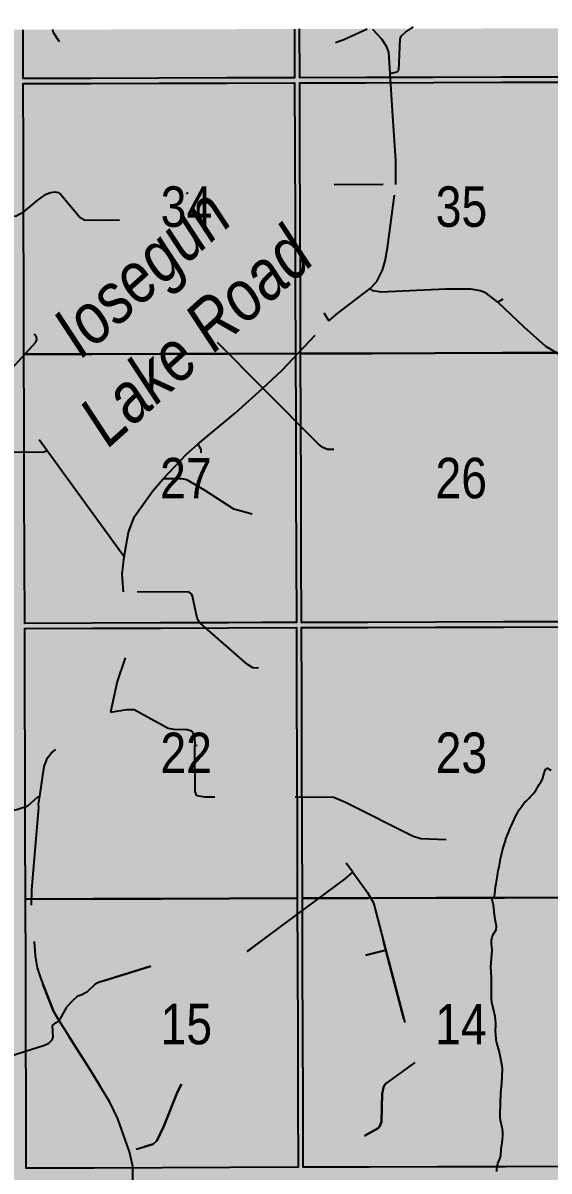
# Model space of a CAD drawing. Extents: x 507565 to 531726, y 6009554 to 6022365.
# Drawn here: x 523372.5 to 523476.6, y 6015897 to 6016124.2 of the extents above; entities that cross this region are included whole.
import ezdxf

# ---------------------------------------------------------------- set-up
doc = ezdxf.new("R2010")
doc.units = 0
doc.header["$LTSCALE"] = 5
doc.linetypes.add('DASHED2', pattern=[9.525, 6.35, -3.175])
for name, color, linetype in [('Quarters', 8, 'Continuous'), ('RoadSeg', 57, 'DASHED2'), ('S-4', 4, 'Continuous'), ('T-WATER', 160, 'Continuous'), ('T-WATER-H', 133, 'Continuous')]:
    doc.layers.add(name, color=color, linetype=linetype)
doc.layers.add('ROUTE-MAP-BACKGROUND-H', color=7, linetype='Continuous', true_color=0xf0ebff)
doc.styles.add('120', font='ARIALN.TTF', dxfattribs={"height": 13})
doc.styles.add('80L', font='ARIALN.TTF', dxfattribs={"height": 10})

msp = doc.modelspace()

# ---------------------------------------------------------------- hatches: boundary and pattern name
at = {"layer": 'ROUTE-MAP-BACKGROUND-H'}
h = msp.add_hatch(color=256, dxfattribs=at)
h.dxf.hatch_style = 1
h.paths.add_polyline_path([(523871.081, 6016124.178), (523873.071, 6015800.356), (523917.515, 6015800.58), (523923.823, 6014811.294), (522926.315, 6014807.962), (522925.895, 6015778.478), (522873.584, 6015778.442), (522873.69, 6016121.495)])
at = {"layer": 'T-WATER-H'}
h = msp.add_hatch(color=256, dxfattribs=at)
h.dxf.hatch_style = 1
h.paths.add_polyline_path([(523515.54, 6015862.507), (523515.139, 6015861.757), (523514.534, 6015860.143), (523514.082, 6015859.176), (523513.836, 6015858.703), (523512.723, 6015857.018), (523512.423, 6015856.59), (523510.405, 6015854.367), (523509.097, 6015853.435), (523508.772, 6015853.189), (523507.346, 6015852.51), (523506.208, 6015851.874), (523505.029, 6015851.321), (523504.214, 6015850.654), (523503.757, 6015850.366), (523503.281, 6015850.178), (523502.741, 6015850.041), (523502.124, 6015849.983), (523500.762, 6015849.927), (523500.263, 6015849.975), (523499.601, 6015850.14), (523498.567, 6015850.537), (523497.441, 6015850.818), (523496.919, 6015851.031), (523496.303, 6015851.155), (523495.67, 6015851.197), (523495.173, 6015851.435), (523494.779, 6015851.718), (523493.417, 6015852.502), (523492.411, 6015853.668), (523491.295, 6015854.753), (523490.994, 6015855.154), (523490.274, 6015856.521), (523489.175, 6015858.991), (523488.903, 6015859.482), (523487.089, 6015861.885), (523486.437, 6015862.669), (523485.902, 6015863.538), (523485.435, 6015864.494), (523485.121, 6015865.601), (523484.929, 6015866.074), (523483.841, 6015867.853), (523483.625, 6015868.326), (523483.346, 6015869.457), (523483.087, 6015870.137), (523483.068, 6015870.188), (523482.481, 6015871.253), (523482.467, 6015871.279), (523481.892, 6015872.215), (523481.471, 6015872.728), (523481.457, 6015872.746), (523480.377, 6015874.166), (523479.712, 6015874.951), (523478.684, 6015876.319), (523478.483, 6015876.585), (523478.283, 6015876.851), (523477.176, 6015878.324), (523476.898, 6015878.748), (523476.179, 6015880.091), (523476.139, 6015880.136), (523475.901, 6015880.402), (523475.635, 6015880.634), (523475.075, 6015881.121), (523474.446, 6015881.943), (523473.747, 6015882.676), (523473.116, 6015883.524), (523472.759, 6015883.872), (523471.971, 6015884.466), (523471.606, 6015884.845), (523470.708, 6015886.192), (523470.459, 6015886.641), (523470.119, 6015887.697), (523469.327, 6015889.073), (523468.473, 6015891.061), (523468.215, 6015891.531), (523467.605, 6015892.398), (523467.387, 6015892.885), (523466.628, 6015894.952), (523466.344, 6015896.061), (523466.234, 6015896.869), (523466.227, 6015896.922), (523466.221, 6015897.344), (523466.29, 6015897.874), (523466.297, 6015897.927), (523466.45, 6015898.503), (523466.872, 6015899.471), (523467.011, 6015900.023), (523467.119, 6015901.385), (523467.313, 6015902.628), (523467.411, 6015903.987), (523467.429, 6015904.66), (523467.38, 6015905.336), (523466.983, 6015907.115), (523466.895, 6015907.706), (523466.887, 6015908.36), (523467.021, 6015912.475), (523467.24, 6015914.435), (523467.336, 6015917.193), (523467.278, 6015917.849), (523466.722, 6015920.786), (523466.251, 6015922.373), (523466.128, 6015922.945), (523466.018, 6015924.316), (523466.013, 6015924.369), (523466.035, 6015926.277), (523465.935, 6015927.601), (523465.268, 6015930.451), (523465.164, 6015931.082), (523465.175, 6015935.361), (523465.083, 6015937.359), (523465.315, 6015940.731), (523465.291, 6015941.405), (523465.2, 6015942.026), (523465.206, 6015942.692), (523465.318, 6015943.31), (523465.537, 6015943.859), (523466.088, 6015944.745), (523466.151, 6015945.38), (523465.864, 6015947.171), (523465.592, 6015949.642), (523465.346, 6015950.725), (523465.339, 6015950.889), (523465.713, 6015951.292), (523465.826, 6015951.802), (523465.92, 6015952.499), (523466.013, 6015953.263), (523466.091, 6015953.908), (523466.234, 6015954.724), (523466.378, 6015955.523), (523466.52, 6015956.474), (523466.716, 6015957.172), (523466.842, 6015958.022), (523466.986, 6015958.803), (523467.197, 6015959.62), (523467.391, 6015960.504), (523467.636, 6015961.338), (523467.898, 6015962.189), (523468.111, 6015962.87), (523468.358, 6015963.534), (523468.622, 6015964.165), (523468.836, 6015964.71), (523469.134, 6015965.375), (523469.432, 6015966.006), (523469.663, 6015966.568), (523469.962, 6015967.148), (523470.21, 6015967.643), (523470.392, 6015968.052), (523470.676, 6015968.463), (523471.059, 6015969.027), (523471.21, 6015969.249), (523471.744, 6015969.917), (523472.147, 6015970.294), (523472.616, 6015970.809), (523473.001, 6015971.186), (523473.42, 6015971.632), (523473.721, 6015971.975), (523474.021, 6015972.436), (523474.303, 6015972.931), (523474.602, 6015973.511), (523474.919, 6015973.99), (523475.251, 6015974.587), (523475.481, 6015975.268), (523475.595, 6015975.694), (523475.676, 6015976), (523475.758, 6015976.238), (523475.924, 6015976.562), (523476.092, 6015976.666), (523476.278, 6015976.719), (523476.552, 6015976.519), (523477.011, 6015976.338), (523477.623, 6015976.192), (523478.13, 6015976.016), (523478.286, 6015975.962), (523478.932, 6015975.783), (523479.627, 6015975.723), (523480.204, 6015975.594), (523480.731, 6015975.498), (523481.103, 6015975.486), (523481.56, 6015975.559), (523481.814, 6015975.629), (523482.085, 6015975.823), (523482.099, 6015975.809), (523482.181, 6015975.73), (523482.704, 6015975.227), (523484.445, 6015973.553), (523484.836, 6015973.24), (523485.289, 6015972.999), (523485.711, 6015972.677), (523486.351, 6015971.937), (523488.184, 6015968.982), (523489.179, 6015967.06), (523489.736, 6015966.181), (523490.421, 6015964.724), (523490.729, 6015964.285), (523491.413, 6015963.534), (523491.709, 6015963.118), (523492.237, 6015962.196), (523492.905, 6015961.393), (523493.187, 6015960.95), (523493.883, 6015959.445), (523494.19, 6015958.29), (523494.404, 6015957.803), (523494.725, 6015957.419), (523495.082, 6015957.038), (523496.255, 6015956.071), (523496.706, 6015955.85), (523498.356, 6015955.434), (523499.381, 6015955.039), (523500.634, 6015954.885), (523501.199, 6015954.757), (523501.635, 6015954.462), (523502.683, 6015953.41), (523503.228, 6015952.546), (523503.427, 6015952.051), (523503.574, 6015951.219), (523503.576, 6015951.188), (523503.682, 6015949.667), (523503.637, 6015948.19), (523503.523, 6015947.552), (523503.086, 6015945.93), (523502.39, 6015943.798), (523502.24, 6015942.52), (523502.262, 6015938.349), (523502.388, 6015935.731), (523502.745, 6015932.571), (523502.698, 6015931.246), (523502.455, 6015930.096), (523502.531, 6015929.451), (523502.822, 6015928.316), (523503.996, 6015925.905), (523504.2, 6015925.409), (523504.453, 6015924.441), (523504.457, 6015924.411), (523504.555, 6015923.627), (523504.657, 6015921.608), (523504.604, 6015919.506), (523504.616, 6015916.782), (523504.644, 6015916.146), (523504.824, 6015914.924), (523505.16, 6015913.836), (523506.16, 6015912.014), (523508.892, 6015905.942), (523508.9, 6015905.925), (523509.927, 6015903.642), (523510.539, 6015902.136), (523511.337, 6015900.876), (523512.484, 6015898.416), (523512.745, 6015898.009), (523512.759, 6015897.986), (523513.373, 6015897.005), (523513.383, 6015896.983), (523513.979, 6015895.752), (523514.932, 6015893.208), (523515.064, 6015892.603), (523515.068, 6015891.955), (523514.927, 6015891.371), (523514.956, 6015890.725), (523515.125, 6015890.179), (523515.601, 6015889.229), (523516.031, 6015887.532), (523516.547, 6015885.906), (523517.343, 6015883.852), (523517.631, 6015882.693), (523518.152, 6015879.651), (523518.931, 6015877.612), (523519.352, 6015875.969), (523519.679, 6015874.943), (523520.316, 6015873.537), (523520.402, 6015872.928), (523520.334, 6015872.265), (523519.488, 6015870.234), (523519.475, 6015870.218), (523518.596, 6015869.141), (523517.589, 6015867.329), (523517.349, 6015866.858), (523516.956, 6015865.817), (523516.874, 6015865.602), (523516.414, 6015864.383), (523515.666, 6015862.744), (523515.592, 6015862.605)])

# ---------------------------------------------------------------- linework, layer by layer
at = {"layer": 'Quarters'}
for points in [[(523426.211, 6016122.981), (523426.245, 6016113.329), (523412.825, 6016113.292), (523399.406, 6016113.254), (523385.987, 6016113.216), (523372.567, 6016113.179), (523372.535, 6016122.837)], [(523480.556, 6016123.127), (523480.591, 6016113.481), (523467.172, 6016113.444), (523453.753, 6016113.406), (523440.333, 6016113.369), (523427.249, 6016113.332), (523427.216, 6016122.984)]]:
    msp.add_lwpolyline(points, dxfattribs=at)
for points in [[(523426.38, 6016072.157), (523426.424, 6016058.768), (523412.995, 6016058.732), (523399.566, 6016058.697), (523386.138, 6016058.661), (523372.709, 6016058.626), (523372.675, 6016072.008), (523372.64, 6016085.391), (523372.605, 6016098.783), (523372.571, 6016112.174), (523385.99, 6016112.212), (523399.409, 6016112.25), (523412.829, 6016112.287), (523426.248, 6016112.325), (523426.292, 6016098.936), (523426.336, 6016085.547), (523426.38, 6016072.157)], [(523480.742, 6016072.31), (523480.791, 6016058.921), (523467.366, 6016058.883), (523453.942, 6016058.845), (523441.508, 6016058.81), (523440.518, 6016058.807), (523427.428, 6016058.771), (523427.384, 6016072.16), (523427.34, 6016085.549), (523427.296, 6016098.939), (523427.252, 6016112.328), (523440.337, 6016112.364), (523453.756, 6016112.402), (523467.176, 6016112.44), (523480.595, 6016112.477), (523480.644, 6016099.088), (523480.693, 6016085.699), (523480.742, 6016072.31)], [(523426.556, 6016018.6), (523426.598, 6016005.545), (523419.708, 6016005.525), (523413.165, 6016005.505), (523399.732, 6016005.466), (523386.298, 6016005.426), (523372.865, 6016005.386), (523372.823, 6016018.45), (523372.779, 6016031.85), (523372.744, 6016045.238), (523372.709, 6016058.626), (523386.138, 6016058.661), (523399.566, 6016058.697), (523412.995, 6016058.732), (523426.424, 6016058.768), (523426.468, 6016045.379), (523426.512, 6016031.989), (523426.556, 6016018.6)], [(523480.938, 6016018.753), (523480.985, 6016005.699), (523467.556, 6016005.661), (523454.127, 6016005.623), (523440.697, 6016005.585), (523427.603, 6016005.548), (523427.56, 6016018.603), (523427.516, 6016031.992), (523427.472, 6016045.381), (523427.428, 6016058.771), (523440.518, 6016058.807), (523441.508, 6016058.81), (523453.942, 6016058.845), (523467.366, 6016058.883), (523480.791, 6016058.921), (523480.84, 6016045.532), (523480.889, 6016032.142), (523480.938, 6016018.753)], [(523426.734, 6015964.373), (523426.777, 6015950.984), (523413.339, 6015950.942), (523399.9, 6015950.9), (523386.462, 6015950.857), (523373.024, 6015950.815), (523372.984, 6015964.206), (523372.944, 6015977.597), (523372.906, 6015990.989), (523372.868, 6016004.382), (523386.302, 6016004.422), (523399.735, 6016004.461), (523413.168, 6016004.501), (523426.602, 6016004.541), (523426.646, 6015991.152), (523426.69, 6015977.763), (523426.734, 6015964.373)], [(523481.136, 6015964.527), (523481.185, 6015951.138), (523467.75, 6015951.1), (523454.316, 6015951.062), (523440.881, 6015951.024), (523427.782, 6015950.987), (523427.738, 6015964.376), (523427.694, 6015977.765), (523427.65, 6015991.155), (523427.606, 6016004.544), (523440.701, 6016004.581), (523454.13, 6016004.619), (523467.56, 6016004.657), (523480.989, 6016004.695), (523481.038, 6015991.305), (523481.087, 6015977.916), (523481.136, 6015964.527)], [(523386.616, 6015897.625), (523373.17, 6015897.58), (523373.135, 6015910.641), (523373.098, 6015924.037), (523373.061, 6015937.426), (523373.024, 6015950.815), (523386.462, 6015950.857), (523399.9, 6015950.9), (523413.339, 6015950.942), (523426.777, 6015950.984), (523426.821, 6015937.595), (523426.865, 6015924.205), (523426.909, 6015910.816), (523426.952, 6015897.761), (523413.507, 6015897.716), (523400.061, 6015897.671), (523386.616, 6015897.625)], [(523481.331, 6015910.971), (523481.379, 6015897.916), (523467.94, 6015897.878), (523454.5, 6015897.84), (523441.061, 6015897.802), (523427.956, 6015897.764), (523427.914, 6015910.819), (523427.87, 6015924.208), (523427.826, 6015937.597), (523427.782, 6015950.987), (523440.881, 6015951.024), (523454.316, 6015951.062), (523467.75, 6015951.1), (523481.185, 6015951.138), (523481.234, 6015937.749), (523481.282, 6015924.36), (523481.331, 6015910.971)]]:
    msp.add_lwpolyline(points, close=True, dxfattribs=at)
at = {"layer": 'RoadSeg'}
for p, q in [((523434.065, 6016092.241), (523443.756, 6016092.308)), ((523392.54, 6016018.581), (523377.321, 6016039.493))]:
    msp.add_line(p, q, dxfattribs=at)
at = {"layer": 'RoadSeg', "flags": 128}
for points in [[(523378.365, 6016122.853), (523378.453, 6016122.411), (523379.686, 6016120.513)], [(523434.331, 6016120.313), (523435.963, 6016120.912), (523440.582, 6016123.02)], [(523446.286, 6016092.241), (523446.286, 6016096.936), (523445.62, 6016106.693), (523445.121, 6016114.186), (523444.854, 6016118.315), (523444.521, 6016119.481), (523443.522, 6016120.979), (523441.291, 6016123.344)], [(523445.121, 6016114.186), (523446.519, 6016114.486), (523446.885, 6016114.819), (523447.152, 6016120.979), (523447.352, 6016121.579), (523448.184, 6016122.378), (523449.783, 6016123.444)], [(523432.034, 6016066.8), (523433, 6016065.234), (523434.765, 6016066.733), (523441.225, 6016071.628), (523442.523, 6016073.027), (523443.656, 6016075.258), (523444.155, 6016077.123), (523444.621, 6016079.687), (523446.286, 6016092.241), (523443.756, 6016092.308), (523443.189, 6016096.037)], [(523349.449, 6016035.797), (523351.813, 6016037.995), (523353.012, 6016038.761), (523354.078, 6016038.961), (523365.533, 6016038.96), (523370.761, 6016039.26), (523376.555, 6016039.293), (523377.321, 6016039.493), (523367.598, 6016052.913), (523356.309, 6016068.665), (523353.279, 6016072.827), (523352.579, 6016074.359), (523352.146, 6016076.657), (523351.88, 6016089.943), (523351.181, 6016090.975), (523349.749, 6016091.941), (523348.983, 6016092.108), (523341.723, 6016092.075), (523341.024, 6016092.274), (523337.994, 6016094.339), (523336.961, 6016094.672), (523330.734, 6016094.705), (523326.705, 6016094.572), (523325.906, 6016094.406)], [(523363.735, 6016085.781), (523369.496, 6016085.747), (523371.194, 6016086.014), (523372.726, 6016086.846), (523375.556, 6016089.211), (523377.122, 6016090.31), (523377.954, 6016090.643), (523378.82, 6016090.743), (523379.453, 6016090.609), (523379.985, 6016090.243), (523383.748, 6016085.747), (523384.714, 6016085.248), (523387.245, 6016085.148), (523400.931, 6016085.481), (523401.664, 6016085.648), (523402.164, 6016086.08), (523403.262, 6016087.746), (523403.895, 6016089.344), (523404.228, 6016089.843), (523405.161, 6016090.643)], [(523466.466, 6016068.931), (523464.169, 6016070.729), (523463.003, 6016071.162), (523461.072, 6016071.495), (523456.077, 6016071.495), (523443.356, 6016070.929), (523441.724, 6016071.162), (523441.225, 6016071.628)], [(523467.465, 6016069.497), (523466.466, 6016068.931), (523471.561, 6016064.069), (523475.89, 6016060.206), (523478.921, 6016058.474), (523493.14, 6016051.881), (523494.872, 6016052.114), (523496.304, 6016052.514), (523498.734, 6016054.045), (523491.841, 6016063.07), (523492.008, 6016063.802), (523493.406, 6016065.568)], [(523434.032, 6016039.793), (523432.733, 6016039.76), (523431.834, 6016040.192), (523430.968, 6016040.858), (523419.946, 6016051.914), (523408.69, 6016063.27), (523407.025, 6016064.202)], [(523407.092, 6016040.825), (523414.584, 6016047.052), (523419.946, 6016051.914), (523423.775, 6016055.477), (523433, 6016065.234)], [(523367.598, 6016052.913), (523375.09, 6016061.039), (523375.29, 6016061.571), (523375.19, 6016062.071), (523374.724, 6016062.604)], [(523417.848, 6016027.006), (523414.218, 6016028.005), (523408.424, 6016031.768), (523404.961, 6016033.799), (523403.928, 6016033.999), (523400.265, 6016033.965), (523404.894, 6016038.861), (523407.092, 6016040.825), (523407.725, 6016039.793), (523407.725, 6016039.127)], [(523392.373, 6016011.621), (523392.14, 6016015.151), (523392.54, 6016018.581), (523393.372, 6016023.443), (523394.571, 6016026.506), (523398.234, 6016031.634), (523400.265, 6016033.965)], [(523419.113, 6015996.536), (523418.014, 6015996.602), (523416.949, 6015997.235), (523407.525, 6016005.494), (523406.959, 6016006.393), (523406.06, 6016010.788), (523405.826, 6016011.255), (523405.394, 6016011.554), (523392.373, 6016011.621), (523393.139, 6016003.629), (523393.172, 6016000.865), (523392.673, 6015998.401), (523391.174, 6015993.905), (523389.809, 6015987.844), (523393.072, 6015988.344), (523394.538, 6015988.344), (523401.231, 6015984.648), (523402.297, 6015984.448), (523405.027, 6015984.414), (523405.627, 6015984.215), (523405.993, 6015983.948), (523406.426, 6015983.083), (523406.492, 6015981.218), (523407.458, 6015981.318), (523408.724, 6015981.784)], [(523394.276, 6015895.051), (523394.238, 6015897.934), (523393.605, 6015900.798), (523391.308, 6015907.358), (523389.676, 6015910.654), (523385.813, 6015917.081), (523379.653, 6015926.738), (523381.118, 6015929.436), (523382.316, 6015930.735), (523383.282, 6015931.6), (523384.048, 6015931.8), (523385.18, 6015932.4), (523386.779, 6015933.998), (523387.478, 6015934.331), (523397.835, 6015937.594), (523387.478, 6015934.331), (523386.779, 6015933.998), (523385.18, 6015932.4), (523384.048, 6015931.8), (523383.282, 6015931.6), (523382.316, 6015930.735), (523381.118, 6015929.436), (523379.653, 6015926.738), (523379.053, 6015926.439), (523378.387, 6015925.806), (523378.487, 6015923.541), (523378.32, 6015922.976), (523377.654, 6015922.343), (523376.789, 6015921.943), (523366.399, 6015918.613), (523364.101, 6015917.648), (523366.399, 6015918.613), (523376.789, 6015921.943), (523377.654, 6015922.343), (523378.32, 6015922.976), (523378.487, 6015923.541), (523378.387, 6015925.806), (523379.053, 6015926.439), (523379.653, 6015926.738), (523378.587, 6015928.637), (523376.023, 6015935.063), (523375.357, 6015937.261), (523374.924, 6015939.592), (523374.224, 6015949.05), (523374.291, 6015952.646), (523375.656, 6015968.93), (523375.59, 6015969.629), (523375.856, 6015971.194), (523376.689, 6015977.055), (523377.355, 6015978.754), (523378.187, 6015979.752), (523379.486, 6015980.818), (523380.884, 6015981.517), (523384.181, 6015982.616), (523386.313, 6015983.582), (523387.545, 6015984.381), (523388.277, 6015985.014), (523389.143, 6015986.18), (523389.809, 6015987.844)], [(523456.243, 6015962.536), (523451.215, 6015962.736), (523449.716, 6015963.202), (523436.33, 6015969.929), (523434.032, 6015970.928), (523419.879, 6015971.095), (523419.38, 6015971.094), (523408.491, 6015970.994), (523406.925, 6015971.294), (523406.559, 6015972.093), (523406.492, 6015981.218)], [(523362.17, 6015965.334), (523362.403, 6015965.267), (523362.902, 6015965.5), (523364.268, 6015966.333), (523365.067, 6015966.932), (523366.266, 6015967.398), (523371.527, 6015968.63), (523373.458, 6015969.263), (523375.39, 6015971.028), (523375.856, 6015971.194)], [(523419.587, 6015942.493), (523416.882, 6015940.491), (523436.23, 6015954.81), (523437.795, 6015956.142), (523434.298, 6015960.938), (523434.032, 6015961.837), (523434.032, 6015970.928)], [(523437.795, 6015956.142), (523440.692, 6015952.113), (523441.824, 6015950.115), (523444.322, 6015940.758), (523450.083, 6015918.546), (523451.182, 6015914.883), (523450.083, 6015918.546), (523444.322, 6015914.351), (523443.889, 6015913.851), (523443.556, 6015912.286), (523443.423, 6015906.825), (523443.123, 6015905.926), (523442.757, 6015905.493), (523440.093, 6015903.994), (523442.757, 6015905.493), (523443.123, 6015905.926), (523443.423, 6015906.825), (523443.556, 6015912.286), (523443.889, 6015913.851), (523444.322, 6015914.351), (523450.083, 6015918.546), (523444.322, 6015940.758), (523440.326, 6015939.725), (523444.322, 6015940.758), (523443.849, 6015942.527)], [(523374.714, 6015942.43), (523374.924, 6015939.592), (523375.357, 6015937.261), (523376.023, 6015935.063), (523378.587, 6015928.637), (523379.653, 6015926.738), (523385.813, 6015917.081), (523389.676, 6015910.654), (523391.308, 6015907.358), (523393.605, 6015900.798), (523394.305, 6015901.164), (523398.301, 6015902.329), (523398.967, 6015902.995), (523400.399, 6015905.926), (523403.063, 6015912.686), (523403.895, 6015914.184), (523403.063, 6015912.686), (523400.399, 6015905.926), (523398.967, 6015902.995), (523398.301, 6015902.329), (523394.305, 6015901.164), (523393.605, 6015900.798), (523394.238, 6015897.934), (523394.338, 6015890.374), (523394.538, 6015888.643), (523395.537, 6015885.613)]]:
    msp.add_lwpolyline(points, dxfattribs=at)
at = {"layer": 'T-WATER'}
msp.add_lwpolyline([(523466.227, 6015896.922), (523466.221, 6015897.344), (523466.29, 6015897.874), (523466.297, 6015897.927), (523466.45, 6015898.503), (523466.872, 6015899.471), (523467.011, 6015900.023), (523467.119, 6015901.385), (523467.313, 6015902.628), (523467.411, 6015903.987), (523467.429, 6015904.66), (523467.38, 6015905.336), (523466.983, 6015907.115), (523466.895, 6015907.706), (523466.887, 6015908.36), (523467.021, 6015912.475), (523467.24, 6015914.435), (523467.336, 6015917.193), (523467.278, 6015917.849), (523466.722, 6015920.786), (523466.251, 6015922.373), (523466.128, 6015922.945), (523466.018, 6015924.316), (523466.013, 6015924.369), (523466.035, 6015926.277), (523465.935, 6015927.601), (523465.268, 6015930.451), (523465.164, 6015931.082), (523465.175, 6015935.361), (523465.083, 6015937.359), (523465.315, 6015940.731), (523465.291, 6015941.405), (523465.2, 6015942.026), (523465.206, 6015942.692), (523465.318, 6015943.31), (523465.537, 6015943.859), (523466.088, 6015944.745), (523466.151, 6015945.38), (523465.864, 6015947.171), (523465.592, 6015949.642), (523465.346, 6015950.725), (523465.339, 6015950.889), (523465.713, 6015951.292), (523465.826, 6015951.802), (523465.92, 6015952.499), (523466.013, 6015953.263), (523466.091, 6015953.908), (523466.234, 6015954.724), (523466.378, 6015955.523), (523466.52, 6015956.474), (523466.716, 6015957.172), (523466.842, 6015958.022), (523466.986, 6015958.803), (523467.197, 6015959.62), (523467.391, 6015960.504), (523467.636, 6015961.338), (523467.898, 6015962.189), (523468.111, 6015962.87), (523468.358, 6015963.534), (523468.622, 6015964.165), (523468.836, 6015964.71), (523469.134, 6015965.375), (523469.432, 6015966.006), (523469.663, 6015966.568), (523469.962, 6015967.148), (523470.21, 6015967.643), (523470.392, 6015968.052), (523470.676, 6015968.463), (523471.059, 6015969.027), (523471.21, 6015969.249), (523471.744, 6015969.917), (523472.147, 6015970.294), (523472.616, 6015970.809), (523473.001, 6015971.186), (523473.42, 6015971.632), (523473.721, 6015971.975), (523474.021, 6015972.436), (523474.303, 6015972.931), (523474.602, 6015973.511), (523474.919, 6015973.99), (523475.251, 6015974.587), (523475.481, 6015975.268), (523475.595, 6015975.694), (523475.676, 6015976), (523475.758, 6015976.238), (523475.924, 6015976.562), (523476.092, 6015976.666), (523476.278, 6015976.719), (523476.552, 6015976.519), (523477.011, 6015976.338)], dxfattribs=at)

# ---------------------------------------------------------------- texts
at = {"layer": 'RoadSeg', "style": '120'}
for s, p in [('34', (523399.753, 6016083.842)), ('35', (523454.155, 6016083.842)), ('27', (523399.635, 6016030.114)), ('26', (523454.11, 6016030.14)), ('22', (523399.698, 6015975.75)), ('23', (523454.14, 6015975.785)), ('15', (523399.725, 6015922.108)), ('14', (523454.05, 6015922.073))]:
    msp.add_text(s, height=8.0042, dxfattribs=at).set_placement(p)
msp.add_text('63-19-5', height=39.9833, rotation=359.95761, dxfattribs=at).set_placement((523296.844, 6015933.235))
at = {"layer": 'S-4', "insert": (523368.042, 6016056.624), "char_height": 10.0001, "attachment_point": 1, "rotation": 41.96689, "style": '80L'}
msp.add_mtext_dynamic_manual_height_columns('\\pi12.568;{\\fArial Narrow|b0|i1|c0|p34;Iosegun  \\P\\pi4.7435;Lake Road}', width=65.07418, gutter_width=50.054, heights=[0], dxfattribs=at)

doc.saveas('drawing.dxf')
